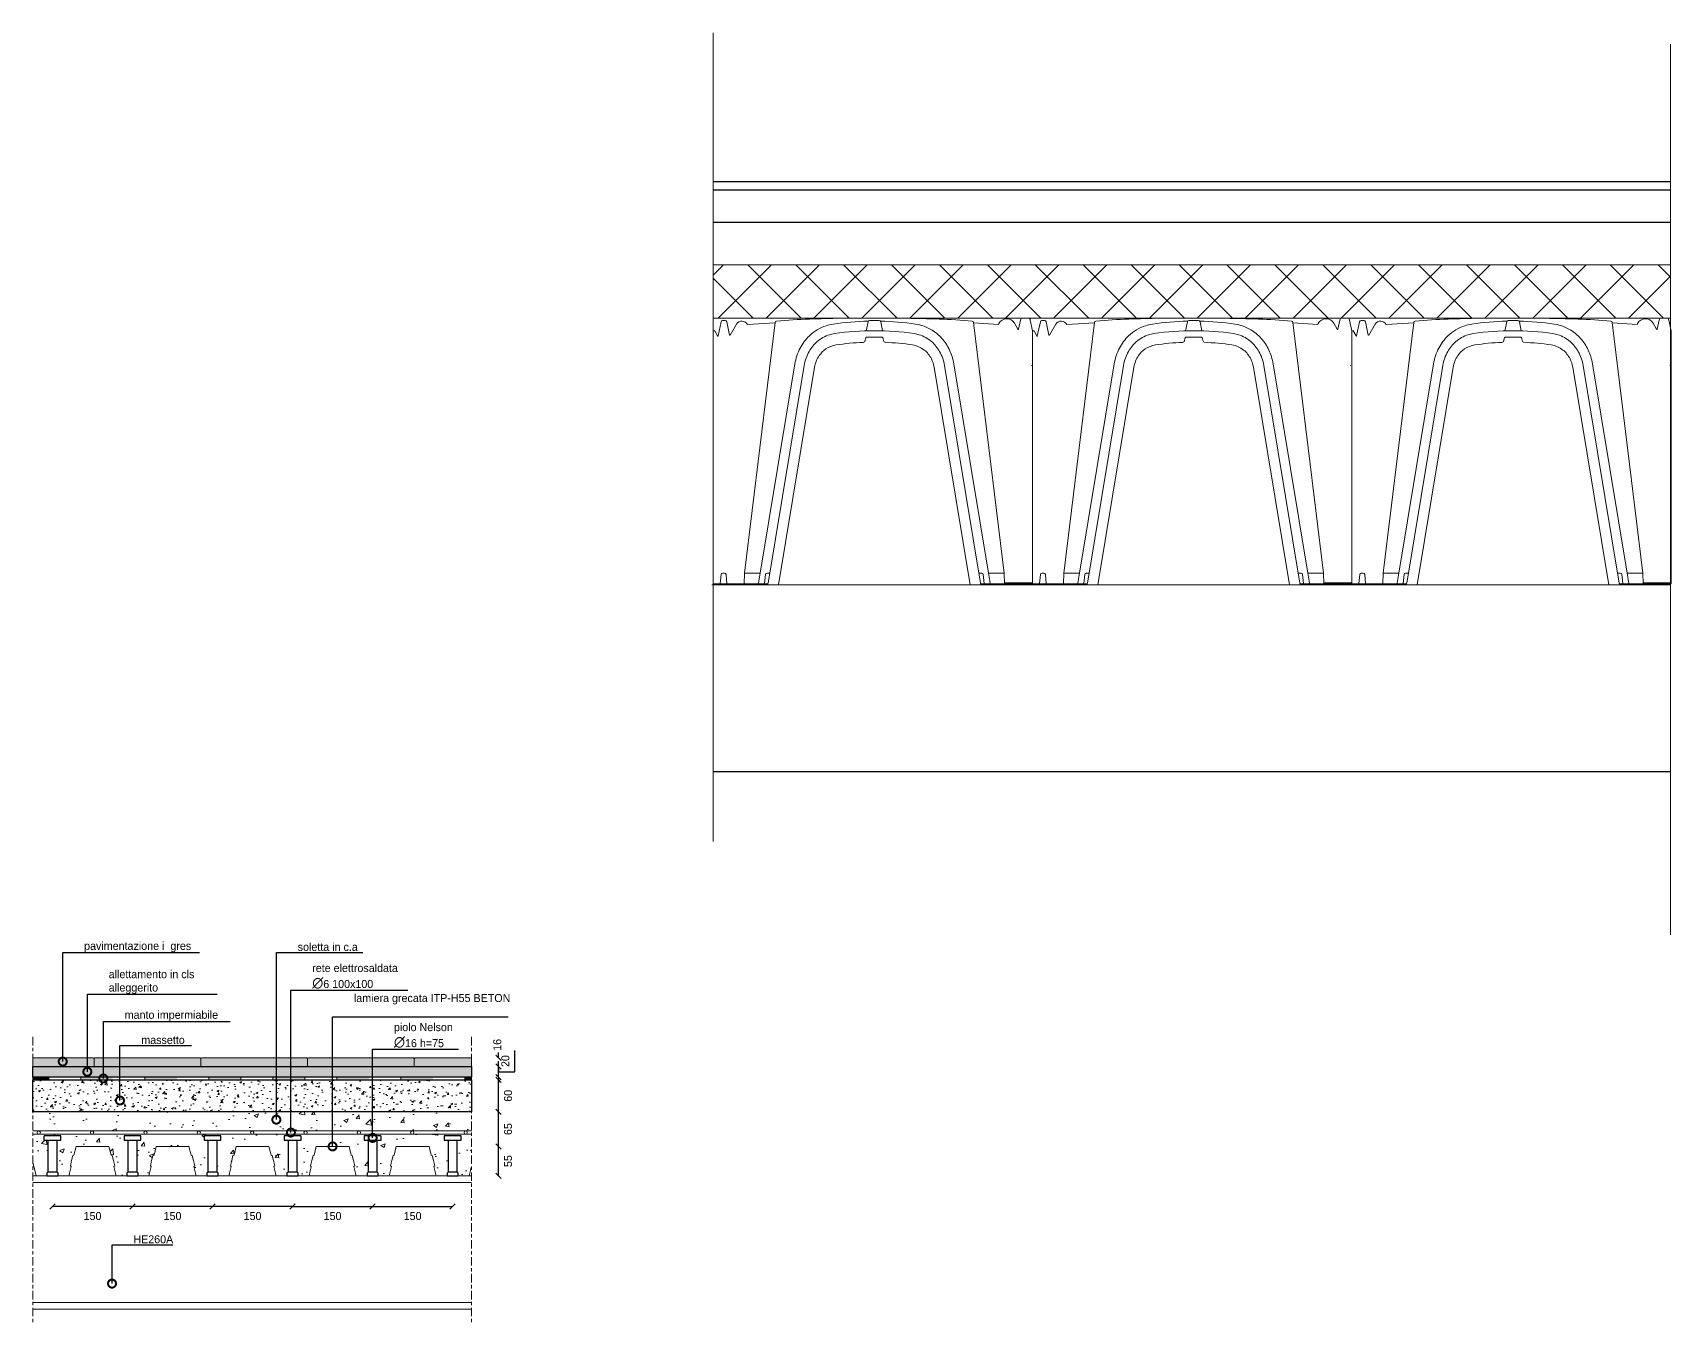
# Model space of a CAD drawing. Header units: millimetres. Extents: x -6949 to 549764, y -83146 to 127128.
# Drawn here: x 109480 to 112551, y -20562 to -18145 of the extents above; entities that cross this region are included whole.
import ezdxf
from ezdxf import colors
from ezdxf.entities.mleader import LeaderData, LeaderLine
from ezdxf.math import Vec2, Vec3

# ---------------------------------------------------------------- set-up
doc = ezdxf.new("R2010")
doc.units = ezdxf.units.MM
doc.linetypes.add('Centro', pattern=[31.75, 6.35, -4.7625, 15.875, -4.7625])
for name, color, linetype, lineweight in [('armatura', 1, 'Continuous', 15), ('fonda', 7, 'Continuous', 18), ('iglù', 252, 'Continuous', 9), ('Layer4', 7, 'Continuous', 15), ('LINEA DI SEZIONE', 1, 'Centro', 9), ('S-BEAM', 5, 'Continuous', 18), ('solaio2', 7, 'Continuous', 9)]:
    doc.layers.add(name, color=color, linetype=linetype, lineweight=lineweight)
doc.layers.add('PIOLO', color=4, linetype='Continuous')
doc.layers.add('quote', color=7, linetype='Continuous', lineweight=5, true_color=0x383838)
doc.styles.get("Standard").update_dxf_attribs({"font": ''})
doc.styles.get('Standard').set_extended_font_data('Bahnschrift Light')
doc.dimstyles.new('Q 1_10', dxfattribs={"dimtxt": 15, "dimasz": 10, "dimexe": 0.18, "dimexo": 0.0625, "dimgap": 10, "dimtad": 2, "dimdec": 0, "dimzin": 0, "dimdsep": 46, "dimtxsty": 'Standard', "dimblk": 'OBLIQUE', "dimcen": 0, "dimse1": 1, "dimse2": 1, "dimadec": 0, "dimazin": 0, "dimtfac": 1, "dimtdec": 0, "dimtofl": 0, "dimtmove": 1, "dimatfit": 3, "dimfxl": 1, "dimtolj": 1, "dimtzin": 0, "dimarcsym": 1})

# ---------------------------------------------------------------- blocks, each defined once
blk = doc.blocks.new('*U237')
at = {"layer": 'armatura'}
blk.add_circle((0, 0), 3, dxfattribs=at)
blk = doc.blocks.new('*U238')
at = {"layer": 'S-BEAM', "color": 0, "linetype": 'ByBlock', "lineweight": -2, "transparency": 16777216}
for p in [(0, 0), (100, 0), (200, 0), (300, 0), (400, 0), (500, 0), (600, 0), (700, 0), (800, 0)]:
    blk.add_blockref('*U237', p, dxfattribs=at)
blk = doc.blocks.new('solido h 50')
at = {"linetype": 'Continuous'}
for p, q in [((107.6, 927.27), (108.9, 933.25)), ((110.22, 934.32), (113.14, 934.32)), ((115.56, 928.06), (114.46, 933.25)), ((117.83, 931.53), (115.83, 928.06)), ((140.85, 931.93), (123.55, 790.94)), ((126.8, 930.79), (126.53, 931.3)), ((140.82, 931.64), (126.8, 930.79)), ((140.86, 931.94), (140.85, 931.93)), ((140.85, 931.93), (140.85, 931.93)), ((140.85, 931.93), (140.85, 931.93)), ((140.85, 931.93), (140.85, 931.93)), ((141.58, 932.61), (141.57, 932.6)), ((150.36, 933.4), (150.34, 933.4)), ((174.83, 934.18), (174.58, 934.18)), ((177.02, 934.22), (174.68, 934.18)), ((176.06, 934.2), (174.83, 934.18)), ((177.01, 934.22), (176.06, 934.2)), ((177.27, 934.22), (177.02, 934.22)), ((177.9, 934.23), (177.27, 934.22)), ((177.27, 934.22), (177.27, 934.22)), ((177.29, 934.22), (177.27, 934.22)), ((177.9, 934.23), (177.29, 934.22)), ((179, 934.24), (177.9, 934.23)), ((177.9, 934.23), (177.9, 934.23)), ((186.27, 934.3), (206.9, 934.3)), ((206.89, 934.3), (186.28, 934.3)), ((191.95, 927.2), (193.02, 932.26)), ((199.99, 934.32), (193.17, 934.32)), ((193.17, 934.32), (193.17, 934.3)), ((199.26, 932.97), (193.9, 932.97)), ((199.99, 934.32), (199.99, 934.3)), ((200.14, 932.26), (201.22, 927.2)), ((242.81, 933.4), (242.82, 933.4)), ((251.59, 932.61), (251.59, 932.6)), ((252.31, 931.94), (252.31, 931.93)), ((252.31, 931.94), (252.31, 931.94)), ((252.31, 931.93), (252.31, 931.94)), ((252.31, 931.94), (252.31, 931.94)), ((252.31, 931.93), (269.61, 790.94)), ((267.84, 930.7), (252.34, 931.64)), ((277.7, 924.72), (274.16, 930.86)), ((277.97, 924.74), (279.57, 932.26)), ((280.45, 932.97), (281.91, 932.97)), ((282.79, 932.26), (284.48, 924.34)), ((107.6, 927.27), (107.6, 927.27)), ((107.6, 927.2), (107.6, 927.27)), ((107.6, 927.16), (107.6, 927.2)), ((107.6, 925.63), (107.6, 927.16)), ((191.42, 921.81), (191.31, 921.31)), ((191.31, 921.31), (191.31, 921.31)), ((191.31, 921.31), (191.31, 921.31)), ((191.44, 921.93), (191.42, 921.81)), ((191.61, 922.75), (191.44, 921.93)), ((191.64, 922.88), (191.61, 922.75)), ((191.64, 922.88), (191.65, 922.89)), ((191.64, 922.88), (191.64, 922.87)), ((192.19, 923.61), (192.19, 923.61)), ((201.52, 922.88), (201.52, 922.89)), ((201.55, 922.75), (201.52, 922.88)), ((201.52, 922.88), (201.52, 922.87)), ((201.73, 921.89), (201.55, 922.75)), ((201.8, 921.57), (201.73, 921.89)), ((201.86, 921.31), (201.8, 921.57)), ((201.86, 921.31), (201.86, 921.31)), ((201.86, 921.31), (201.86, 921.31)), ((277.7, 924.72), (277.7, 924.72)), ((277.97, 924.75), (277.97, 924.74)), ((277.97, 924.74), (277.97, 924.75)), ((277.97, 924.74), (277.97, 924.74)), ((284.48, 924.34), (284.47, 924.39)), ((284.47, 924.36), (284.47, 924.39)), ((286.35, 927.12), (284.74, 924.34)), ((284.75, 924.3), (284.74, 924.34)), ((287.12, 927.27), (286.61, 927.27)), ((287.13, 927.27), (287.12, 927.27)), ((287.15, 784.34), (287.13, 927.27)), ((190.6, 920.71), (190.6, 920.72)), ((190.6, 920.71), (190.61, 920.72)), ((190.61, 920.72), (190.66, 920.72)), ((190.61, 920.72), (190.66, 920.72)), ((202.49, 920.72), (202.56, 920.72)), ((202.56, 920.72), (202.87, 920.7)), ((202.87, 920.7), (202.56, 920.72)), ((107.63, 785.42), (107.63, 907.76)), ((151.91, 908.63), (132.43, 790.94)), ((136.85, 785.25), (157.13, 907.76)), ((162.99, 906.79), (142.72, 784.34)), ((142.72, 784.34), (162.99, 906.79)), ((151.92, 908.63), (151.91, 908.63)), ((162.99, 906.79), (162.99, 906.79)), ((162.99, 906.79), (162.99, 906.79)), ((230.17, 906.79), (230.17, 906.79)), ((250.44, 784.34), (230.17, 906.79)), ((230.17, 906.79), (230.17, 906.79)), ((230.17, 906.79), (250.44, 784.34)), ((256.32, 785.25), (236.04, 907.76)), ((241.25, 908.63), (241.25, 908.63)), ((260.73, 790.94), (241.25, 908.63)), ((107.62, 784.88), (107.63, 784.92)), ((108.18, 784.88), (107.62, 784.88)), ((107.63, 785.42), (108.25, 785.42)), ((107.63, 784.92), (107.63, 785.42)), ((108.5, 784.88), (108.18, 784.88)), ((108.25, 785.42), (108.59, 785.42)), ((108.5, 784.88), (109.68, 784.88)), ((109.77, 785.42), (108.59, 785.42)), ((112.73, 784.88), (109.68, 784.88)), ((109.77, 785.42), (112.24, 785.42)), ((113.54, 785.42), (112.24, 785.42)), ((113.91, 784.88), (112.73, 784.88)), ((112.83, 784.34), (112.73, 784.88)), ((112.83, 784.34), (114.01, 784.34)), ((114.04, 785.42), (113.54, 785.42)), ((113.91, 784.88), (130.07, 784.88)), ((114.01, 784.34), (113.91, 784.88)), ((114.01, 784.34), (130.11, 784.34)), ((123.45, 785.42), (114.04, 785.42)), ((123.55, 790.94), (123.44, 784.88)), ((124.45, 790.94), (123.55, 790.94)), ((124.45, 790.94), (132.46, 790.94)), ((130.07, 784.88), (136.4, 784.88)), ((136.83, 784.34), (130.11, 784.34)), ((131.53, 785.25), (132.46, 790.94)), ((135.34, 790.06), (134.9, 785.01)), ((137.26, 790.88), (136.24, 790.88)), ((136.77, 785.06), (136.83, 784.34)), ((141.06, 784.34), (136.83, 784.34)), ((141.06, 784.34), (142.72, 784.34)), ((252.11, 784.34), (250.44, 784.34)), ((256.47, 784.34), (252.11, 784.34)), ((255.91, 790.88), (256.93, 790.88)), ((256.32, 785.25), (256.38, 784.88)), ((256.76, 784.88), (256.38, 784.88)), ((256.38, 784.88), (256.47, 784.34)), ((256.47, 784.34), (256.89, 784.34)), ((256.8, 784.88), (256.76, 784.88)), ((287.15, 784.88), (256.8, 784.88)), ((256.92, 784.34), (256.89, 784.34)), ((263.14, 784.34), (256.92, 784.34)), ((258.26, 785.01), (257.82, 790.06)), ((268.71, 790.94), (260.71, 790.94)), ((261.63, 785.25), (260.71, 790.94)), ((279.35, 784.34), (263.14, 784.34)), ((268.71, 790.94), (269.61, 790.94)), ((269.61, 790.94), (269.72, 784.88)), ((279.35, 784.34), (280.53, 784.34)), ((279.93, 790.06), (279.48, 785.01)), ((286.74, 784.34), (280.53, 784.34)), ((281.84, 790.88), (280.82, 790.88)), ((283.18, 785.01), (282.74, 790.06)), ((287.15, 784.34), (286.74, 784.34))]:
    blk.add_line(p, q, dxfattribs=at)
for points in [[(173.39, 930.95, 0.136663), (161.43, 925.62, 0.075513), (156.23, 919.81, 0.069948), (152.87, 912.65, 0.0344), (151.92, 908.63)], [(241.25, 908.63, 0.07966), (238.3, 917.48, 0.08148), (233.13, 924.38, 0.113923), (223.62, 930.06, 0.040821), (219.77, 930.95)], [(157.13, 907.76, -0.089518), (159.91, 915.61, -0.08462), (164.46, 921.14, -0.102034), (171.3, 924.97, -0.039458), (174.18, 925.63)], [(191.64, 922.87, -0.162784), (192.01, 923.51, -0.095787), (192.19, 923.61)], [(200.97, 923.61, -0.128744), (201.23, 923.44, -0.135765), (201.52, 922.87)], [(236.04, 907.76, 0.089518), (233.25, 915.61, 0.08462), (228.7, 921.14, 0.102034), (221.86, 924.97, 0.039458), (218.99, 925.63)], [(175.12, 919.26, 0.133193), (168.5, 916.36, 0.106303), (164.52, 911.44, 0.076859), (162.99, 906.79)], [(218.05, 919.26, -0.115244), (223.85, 916.97, -0.089496), (227.56, 913.25, -0.111107), (230.17, 906.79)]]:
    blk.add_lwpolyline(points, format="xyb", dxfattribs=at)
for centre, radius, start, end in [((110.22, 932.97), 1.35, 90, 168), ((113.14, 932.97), 1.35, 12, 90), ((122.12, 929.06), 4.95, 27, 150), ((141.6, 931.86), 0.75, 91.91793, 173.98831), ((141.6, 931.85), 0.75, 91.91806, 173.98825), ((167.24, 680.52), 253.38, 91.6199, 95.81249), ((188.64, 116.14), 818.15, 90.98421, 92.00077), ((196.58, 773.84), 158.82, 91.22309, 98.39691), ((196.58, -692.19), 1626.53, 90.36331, 90.61961), ((186.28, 932.8), 1.5, 90, 90.36331), ((193.17, 932.97), 1.35, 90, 98.86547), ((193.9, 932.07), 0.9, 90, 168), ((199.26, 932.07), 0.9, 12, 90), ((196.58, 773.84), 158.82, 81.60309, 88.77682), ((199.99, 932.97), 1.35, 81.13453, 90), ((203.8, 90.82), 843.49, 88.00999, 89.7898), ((225.94, 680.52), 253.38, 84.19064, 88.38323), ((251.56, 931.86), 0.75, 6.01482, 88.0852), ((251.57, 931.85), 0.75, 6.01488, 88.08507), ((271.04, 929.06), 3.6, 30, 152.91427), ((280.45, 932.07), 0.9, 90, 168), ((281.91, 932.07), 0.9, 12, 90), ((-10693.99, 899.61), 10801.62, 0.043226, 0.137978), ((115.7, 928.15), 0.159, 213.85604, 328.03924), ((196.58, 773.84), 153.43, 89.99993, 98.39683), ((190.57, 921.46), 0.75, 276.83012, 347.69689), ((190.57, 921.46), 0.75, 276.79727, 347.7432), ((196.33, 767.42), 156.25, 89.90811, 91.52009), ((196.58, 773.84), 153.43, 81.60317, 90.00007), ((196.81, 763.27), 160.39, 88.51279, 90.08193), ((202.59, 921.46), 0.75, 192.2309, 262.20676), ((202.59, 921.47), 0.751, 192.20443, 262.23841), ((277.83, 924.8), 0.15, 213.97963, 339.31709), ((284.61, 924.42), 0.15, 200.47039, 330.01149), ((284.62, 924.37), 0.15, 192.01379, 329.99893), ((286.61, 926.97), 0.3, 90.00748, 149.99312), ((196.58, 773.84), 147, 92.33419, 98.3969), ((196.58, 773.84), 147, 92.33389, 98.3969), ((196.58, 773.84), 147, 81.6031, 87.54686), ((196.58, 773.84), 147, 81.6031, 87.54686), ((108.2, 906.6), 1.17, 78.72235, 91.14276), ((131.09, 785.33), 0.452, 269.77185, 350.47032), ((134.75, 785.03), 0.15, 270, 355), ((136.24, 789.98), 0.9, 90, 175), ((136.4, 785.33), 0.45, 270, 324.26537), ((136.4, 785.33), 0.45, 324.26537, 350.6), ((137.26, 789.98), 0.9, 56.71602, 90), ((255.91, 789.98), 0.9, 90, 123.28398), ((256.93, 789.98), 0.9, 5, 90), ((258.41, 785.03), 0.15, 185, 270), ((262.08, 785.33), 0.452, 189.52968, 270.22815), ((279.33, 785.03), 0.15, 270, 355), ((280.82, 789.98), 0.9, 90, 175), ((281.84, 789.98), 0.9, 5, 90), ((283.33, 785.03), 0.15, 185, 270)]:
    blk.add_arc(centre, radius, start, end, dxfattribs=at)
blk = doc.blocks.new('*U1640')
at = {"layer": 'iglù', "linetype": 'Continuous', "xscale": -3.333639676299367, "yscale": 3.333639676299367, "zscale": 3.333639676299367}
blk.add_blockref('solido h 50', (658, -2864.7), dxfattribs=at)
blk = doc.blocks.new('*U1641')
at = {"layer": 'S-BEAM', "color": 0, "linetype": 'ByBlock', "lineweight": -2, "transparency": 16777216}
for p in [(0, 0), (598.4775, 0), (1196.955, 0)]:
    blk.add_blockref('*U1640', p, dxfattribs=at)
blk = doc.blocks.new('PIOLO')
at = {"layer": 'PIOLO'}
blk.add_lwpolyline([(49435.5, -40149.9), (49405.8, -40149.9, 0.414214), (49404.8, -40150.9), (49404.8, -40157.9), (49436.5, -40157.9), (49436.5, -40150.9, 0.414214)], format="xyb", close=True, dxfattribs=at)
for points in [[(49412.8, -40157.9), (49428.6, -40157.9), (49428.6, -40217.9), (49412.8, -40217.9)], [(49410.2, -40224.9), (49431.2, -40224.9), (49431.2, -40219.9), (49429.2, -40217.9), (49412.2, -40217.9), (49410.2, -40219.9)]]:
    blk.add_lwpolyline(points, close=True, dxfattribs=at)
blk = doc.blocks.new('*U1642')
at = {"layer": 'S-BEAM'}
blk.add_blockref('PIOLO', (-49420.7, 40187.4), dxfattribs=at)
blk = doc.blocks.new('*U1643')
at = {"layer": 'S-BEAM', "color": 0, "linetype": 'ByBlock', "lineweight": -2, "transparency": 16777216}
for p in [(0, 0), (150, 0), (300, 0), (450, 0), (600, 0), (750, 0)]:
    blk.add_blockref('*U1642', p, dxfattribs=at)
blk = doc.blocks.new('_Oblique')
at = {"color": 0, "linetype": 'ByBlock', "lineweight": -2}
blk.add_line((-0.5, -0.5), (0.5, 0.5), dxfattribs=at)
blk = doc.blocks.new('*D1652')
at = {"layer": 'Defpoints', "color": 0, "transparency": 16777216}
for p in [(110223.1, -20232.7), (110353.5, -20232.7), (110302.4, -20287.7)]:
    blk.add_point(p, dxfattribs=at)
at = {"layer": 'quote', "color": 0, "lineweight": -2, "transparency": 16777216}
blk.add_line((110353.5, -20287.7), (110353.5, -20232.7), dxfattribs=at)
at = {"layer": 'quote', "color": 0, "lineweight": -2, "transparency": 16777216, "xscale": 10, "yscale": 10, "zscale": 10}
for p, rotation in [((110353.5, -20232.7), 90), ((110353.5, -20287.7), 270)]:
    blk.add_blockref('_Oblique', p, dxfattribs=dict(at, rotation=rotation))
at = {"layer": 'quote', "color": 0, "transparency": 16777216, "insert": (110371.1, -20260.2), "char_height": 15, "attachment_point": 5, "rotation": 90}
blk.add_mtext('\\A1;55', dxfattribs=at)
blk = doc.blocks.new('*D1653')
at = {"layer": 'Defpoints', "color": 0, "transparency": 16777216}
for p in [(110192.3, -20167.7), (110353.5, -20167.7), (110223.1, -20232.7)]:
    blk.add_point(p, dxfattribs=at)
at = {"layer": 'quote', "color": 0, "lineweight": -2, "transparency": 16777216}
blk.add_line((110353.5, -20232.7), (110353.5, -20167.7), dxfattribs=at)
at = {"layer": 'quote', "color": 0, "lineweight": -2, "transparency": 16777216, "xscale": 10, "yscale": 10, "zscale": 10}
for p, rotation in [((110353.5, -20167.7), 90), ((110353.5, -20232.7), 270)]:
    blk.add_blockref('_Oblique', p, dxfattribs=dict(at, rotation=rotation))
at = {"layer": 'quote', "color": 0, "transparency": 16777216, "insert": (110371.1, -20200.2), "char_height": 15, "attachment_point": 5, "rotation": 90}
blk.add_mtext('\\A1;65', dxfattribs=at)
blk = doc.blocks.new('*D1654')
at = {"layer": 'Defpoints', "color": 0, "transparency": 16777216}
for p in [(110192.3, -20107.7), (110353.5, -20107.7), (110192.3, -20167.7)]:
    blk.add_point(p, dxfattribs=at)
at = {"layer": 'quote', "color": 0, "lineweight": -2, "transparency": 16777216}
blk.add_line((110353.5, -20167.7), (110353.5, -20107.7), dxfattribs=at)
at = {"layer": 'quote', "color": 0, "lineweight": -2, "transparency": 16777216, "xscale": 10, "yscale": 10, "zscale": 10}
for p, rotation in [((110353.5, -20107.7), 90), ((110353.5, -20167.7), 270)]:
    blk.add_blockref('_Oblique', p, dxfattribs=dict(at, rotation=rotation))
at = {"layer": 'quote', "color": 0, "transparency": 16777216, "insert": (110371.2, -20137.7), "char_height": 15, "attachment_point": 5, "rotation": 90}
blk.add_mtext('\\A1;60', dxfattribs=at)
blk = doc.blocks.new('*D1655')
at = {"layer": 'Defpoints', "color": 0, "transparency": 16777216}
for p in [(110302.4, -20082.7), (110353.5, -20082.7), (110302.4, -20102.7)]:
    blk.add_point(p, dxfattribs=at)
at = {"layer": 'quote', "color": 0, "lineweight": -2, "transparency": 16777216}
for p, q in [((110353.5, -20082.7), (110353.5, -20072.7)), ((110353.5, -20102.7), (110353.5, -20082.7)), ((110383.9, -20092.7), (110383.9, -20052.8)), ((110353.5, -20092.7), (110383.9, -20092.7)), ((110353.5, -20102.7), (110353.5, -20112.7))]:
    blk.add_line(p, q, dxfattribs=at)
at = {"layer": 'quote', "color": 0, "lineweight": -2, "transparency": 16777216, "xscale": 10, "yscale": 10, "zscale": 10}
for p, rotation in [((110353.5, -20082.7), 270), ((110353.5, -20102.7), 90)]:
    blk.add_blockref('_Oblique', p, dxfattribs=dict(at, rotation=rotation))
at = {"layer": 'quote', "color": 0, "transparency": 16777216, "insert": (110366.2, -20072.7), "char_height": 15, "attachment_point": 5, "rotation": 90}
blk.add_mtext('\\A1;20', dxfattribs=at)
blk = doc.blocks.new('*D1656')
at = {"layer": 'Defpoints', "color": 0, "transparency": 16777216}
for p in [(110302.4, -20066.3), (110302.4, -20082.7), (110353.5, -20066.3)]:
    blk.add_point(p, dxfattribs=at)
at = {"layer": 'quote', "color": 0, "lineweight": -2, "transparency": 16777216}
for p, q in [((110353.5, -20066.3), (110353.5, -20056.3)), ((110353.5, -20082.7), (110353.5, -20092.7))]:
    blk.add_line(p, q, dxfattribs=at)
at = {"layer": 'quote', "color": 0, "lineweight": -2, "transparency": 16777216, "xscale": 10, "yscale": 10, "zscale": 10}
for p, rotation in [((110353.5, -20066.3), 270), ((110353.5, -20082.7), 90)]:
    blk.add_blockref('_Oblique', p, dxfattribs=dict(at, rotation=rotation))
at = {"layer": 'quote', "color": 0, "transparency": 16777216, "insert": (110351.1, -20042.3), "char_height": 15, "attachment_point": 5, "rotation": 90}
blk.add_mtext('\\A1;16', dxfattribs=at)
blk = doc.blocks.new('_DotSmall')
at = {"color": 0, "linetype": 'ByBlock', "const_width": 0.5}
blk.add_lwpolyline([(-0.0625, 0, 1), (0.0625, 0, 1)], format="xyb", close=True, dxfattribs=at)
blk = doc.blocks.new('*D1662')
at = {"layer": 'Defpoints', "color": 0, "transparency": 16777216}
for p in [(109967.3, -20287.7), (110117.3, -20287.7), (110117.3, -20345.6)]:
    blk.add_point(p, dxfattribs=at)
at = {"layer": 'quote', "color": 0, "lineweight": -2, "transparency": 16777216}
blk.add_line((109967.3, -20345.6), (110117.3, -20345.6), dxfattribs=at)
at = {"layer": 'quote', "color": 0, "lineweight": -2, "transparency": 16777216, "xscale": 10, "yscale": 10, "zscale": 10, "rotation": 180}
blk.add_blockref('_Oblique', (109967.3, -20345.6), dxfattribs=at)
at = {"layer": 'quote', "color": 0, "lineweight": -2, "transparency": 16777216, "xscale": 10, "yscale": 10, "zscale": 10}
blk.add_blockref('_Oblique', (110117.3, -20345.6), dxfattribs=at)
at = {"layer": 'quote', "color": 0, "transparency": 16777216, "insert": (110042.3, -20363.2), "char_height": 15, "attachment_point": 5}
blk.add_mtext('\\A1;150', dxfattribs=at)
blk = doc.blocks.new('*D1663')
at = {"layer": 'Defpoints', "color": 0, "transparency": 16777216}
for p in [(110117.3, -20287.7), (110267.3, -20287.7), (110267.3, -20345.6)]:
    blk.add_point(p, dxfattribs=at)
at = {"layer": 'quote', "color": 0, "lineweight": -2, "transparency": 16777216}
blk.add_line((110117.3, -20345.6), (110267.3, -20345.6), dxfattribs=at)
at = {"layer": 'quote', "color": 0, "lineweight": -2, "transparency": 16777216, "xscale": 10, "yscale": 10, "zscale": 10, "rotation": 180}
blk.add_blockref('_Oblique', (110117.3, -20345.6), dxfattribs=at)
at = {"layer": 'quote', "color": 0, "lineweight": -2, "transparency": 16777216, "xscale": 10, "yscale": 10, "zscale": 10}
blk.add_blockref('_Oblique', (110267.3, -20345.6), dxfattribs=at)
at = {"layer": 'quote', "color": 0, "transparency": 16777216, "insert": (110192.3, -20363.2), "char_height": 15, "attachment_point": 5}
blk.add_mtext('\\A1;150', dxfattribs=at)
blk = doc.blocks.new('*D1664')
at = {"layer": 'Defpoints', "color": 0, "transparency": 16777216}
for p in [(109817.3, -20287.7), (109967.3, -20287.7), (109817.3, -20345.6)]:
    blk.add_point(p, dxfattribs=at)
at = {"layer": 'quote', "color": 0, "lineweight": -2, "transparency": 16777216}
blk.add_line((109967.3, -20345.6), (109817.3, -20345.6), dxfattribs=at)
at = {"layer": 'quote', "color": 0, "lineweight": -2, "transparency": 16777216, "xscale": 10, "yscale": 10, "zscale": 10, "rotation": 180}
blk.add_blockref('_Oblique', (109817.3, -20345.6), dxfattribs=at)
at = {"layer": 'quote', "color": 0, "lineweight": -2, "transparency": 16777216, "xscale": 10, "yscale": 10, "zscale": 10}
blk.add_blockref('_Oblique', (109967.3, -20345.6), dxfattribs=at)
at = {"layer": 'quote', "color": 0, "transparency": 16777216, "insert": (109892.3, -20363.2), "char_height": 15, "attachment_point": 5}
blk.add_mtext('\\A1;150', dxfattribs=at)
blk = doc.blocks.new('*D1665')
at = {"layer": 'Defpoints', "color": 0, "transparency": 16777216}
for p in [(109667.3, -20287.7), (109817.3, -20287.7), (109667.3, -20345.6)]:
    blk.add_point(p, dxfattribs=at)
at = {"layer": 'quote', "color": 0, "lineweight": -2, "transparency": 16777216}
blk.add_line((109817.3, -20345.6), (109667.3, -20345.6), dxfattribs=at)
at = {"layer": 'quote', "color": 0, "lineweight": -2, "transparency": 16777216, "xscale": 10, "yscale": 10, "zscale": 10, "rotation": 180}
blk.add_blockref('_Oblique', (109667.3, -20345.6), dxfattribs=at)
at = {"layer": 'quote', "color": 0, "lineweight": -2, "transparency": 16777216, "xscale": 10, "yscale": 10, "zscale": 10}
blk.add_blockref('_Oblique', (109817.3, -20345.6), dxfattribs=at)
at = {"layer": 'quote', "color": 0, "transparency": 16777216, "insert": (109742.3, -20363.2), "char_height": 15, "attachment_point": 5}
blk.add_mtext('\\A1;150', dxfattribs=at)
blk = doc.blocks.new('*D1666')
at = {"layer": 'Defpoints', "color": 0, "transparency": 16777216}
for p in [(109517.3, -20287.7), (109667.3, -20287.7), (109517.3, -20345.6)]:
    blk.add_point(p, dxfattribs=at)
at = {"layer": 'quote', "color": 0, "lineweight": -2, "transparency": 16777216}
blk.add_line((109667.3, -20345.6), (109517.3, -20345.6), dxfattribs=at)
at = {"layer": 'quote', "color": 0, "lineweight": -2, "transparency": 16777216, "xscale": 10, "yscale": 10, "zscale": 10, "rotation": 180}
blk.add_blockref('_Oblique', (109517.3, -20345.6), dxfattribs=at)
at = {"layer": 'quote', "color": 0, "lineweight": -2, "transparency": 16777216, "xscale": 10, "yscale": 10, "zscale": 10}
blk.add_blockref('_Oblique', (109667.3, -20345.6), dxfattribs=at)
at = {"layer": 'quote', "color": 0, "transparency": 16777216, "insert": (109592.3, -20363.2), "char_height": 15, "attachment_point": 5}
blk.add_mtext('\\A1;150', dxfattribs=at)

msp = doc.modelspace()

# ---------------------------------------------------------------- hatches: boundary and pattern name
at = {"layer": 'Layer4'}
h = msp.add_hatch(color=256, dxfattribs=at)
h.dxf.hatch_style = 1
h.paths.add_polyline_path([(109510.4, -20102.7), (109480.4, -20102.7), (109480.4, -20107.7), (109510.4, -20107.7)])
h = msp.add_hatch(color=256, dxfattribs=at)
h.dxf.hatch_style = 1
h.paths.add_polyline_path([(109630.4, -20102.7), (109570.4, -20102.7), (109570.4, -20107.7), (109630.4, -20107.7)])
h = msp.add_hatch(color=256, dxfattribs=at)
h.dxf.hatch_style = 1
h.paths.add_polyline_path([(109750.4, -20102.7), (109690.4, -20102.7), (109690.4, -20107.7), (109750.4, -20107.7)])
h = msp.add_hatch(color=256, dxfattribs=at)
h.dxf.hatch_style = 1
h.paths.add_polyline_path([(109870.4, -20102.7), (109810.4, -20102.7), (109810.4, -20107.7), (109870.4, -20107.7)])
h = msp.add_hatch(color=256, dxfattribs=at)
h.dxf.hatch_style = 1
h.paths.add_polyline_path([(109990.4, -20102.7), (109930.4, -20102.7), (109930.4, -20107.7), (109990.4, -20107.7)])
h = msp.add_hatch(color=256, dxfattribs=at)
h.dxf.hatch_style = 1
h.paths.add_polyline_path([(110110.4, -20102.7), (110050.4, -20102.7), (110050.4, -20107.7), (110110.4, -20107.7)])
h = msp.add_hatch(color=256, dxfattribs=at)
h.dxf.hatch_style = 1
h.paths.add_polyline_path([(110230.4, -20102.7), (110170.4, -20102.7), (110170.4, -20107.7), (110230.4, -20107.7)])
h = msp.add_hatch(color=256, dxfattribs=at)
h.dxf.hatch_style = 1
h.paths.add_polyline_path([(110302.4, -20102.7), (110290.4, -20102.7), (110290.4, -20107.7), (110302.4, -20107.7)])
at = {"layer": 'quote', "true_color": 0xfecc66}
h = msp.add_hatch(color=31, dxfattribs=at)
h.dxf.hatch_style = 1
h.paths.add_polyline_path([(109595.4, -20068.8, 0.414214), (109592.9, -20066.3), (109480.4, -20066.3), (109480.4, -20082.7), (109595.4, -20082.7)])
h.paths.add_polyline_path([(109795.4, -20068.8, 0.414214), (109792.9, -20066.3), (109597.9, -20066.3, 0.414214), (109595.4, -20068.8), (109595.4, -20082.7), (109795.4, -20082.7)])
h.paths.add_polyline_path([(109992.9, -20066.3), (109797.9, -20066.3, 0.414214), (109795.4, -20068.8), (109795.4, -20082.7), (109995.4, -20082.7), (109995.4, -20068.8, 0.414214)])
h.paths.add_polyline_path([(110195.4, -20068.8, 0.414214), (110192.9, -20066.3), (109997.9, -20066.3, 0.414214), (109995.4, -20068.8), (109995.4, -20082.7), (110195.4, -20082.7)])
h.paths.add_polyline_path([(110302.4, -20066.3), (110197.9, -20066.3, 0.414214), (110195.4, -20068.8), (110195.4, -20082.7), (110302.4, -20082.7)])
at = {"layer": 'quote', "true_color": 0xc7c8ca}
h = msp.add_hatch(dxfattribs=at)
h.set_pattern_fill('AR-SAND', color=9, scale=0.32)
h.paths.add_polyline_path([(110302.4, -20082.7), (109480.4, -20082.7), (109480.4, -20102.7), (110302.4, -20102.7)])
at = {"layer": 'quote', "true_color": 0x636466}
h = msp.add_hatch(dxfattribs=at)
h.set_pattern_fill('AR-CONC', color=251, scale=0.2)
h.paths.add_polyline_path([(110302.4, -20107.7), (109960.4, -20107.7), (109480.4, -20107.7), (109480.4, -20167.7), (110302.4, -20167.7)])
at = {"layer": 'S-BEAM', "true_color": 0xc7c8ca}
h = msp.add_hatch(dxfattribs=at)
h.set_pattern_fill('ANSI37', color=9, scale=20)
h.set_pattern_definition([(45, (85967.36, 17857.72), (-44.90128, 44.90128), []), (135, (85967.36, 17857.72), (-44.90128, -44.90128), [])])
h.paths.add_polyline_path([(112550.1, -18679.9), (112550.1, -18579.9), (110755.7, -18579.9), (110755.7, -18679.9)])
at = {"layer": 'S-BEAM'}
h = msp.add_hatch(dxfattribs=at)
h.set_pattern_fill('AR-CONC', scale=0.46)
h.paths.add_polyline_path([(109561.6, -20232.7), (109623.1, -20232.7), (109627.1, -20248.9), (109629.1, -20249.4), (109631.5, -20259.1), (109633.9, -20268.8), (109632.3, -20270.2), (109636.6, -20287.7), (109656.8, -20287.7), (109656.8, -20282.7), (109659.4, -20280.1), (109659.4, -20220.7), (109651.5, -20220.7), (109651.5, -20213.7, -0.414214), (109652.5, -20212.7), (109682.2, -20212.7, -0.414214), (109683.2, -20213.7), (109683.2, -20220.7), (109675.3, -20220.7), (109675.3, -20280.7), (109675.8, -20280.7), (109677.8, -20282.7), (109677.8, -20287.7), (109698.1, -20287.7), (109702.4, -20270.2), (109700.8, -20268.8), (109703.2, -20259.1), (109705.6, -20249.4), (109707.6, -20248.9), (109711.6, -20232.7), (109773.1, -20232.7), (109777.1, -20248.9), (109779.1, -20249.4), (109781.5, -20259.1), (109783.9, -20268.8), (109782.3, -20270.2), (109786.6, -20287.7), (109806.8, -20287.7), (109806.8, -20282.7), (109809.4, -20280.1), (109809.4, -20220.7), (109801.5, -20220.7), (109801.5, -20213.7, -0.414214), (109802.5, -20212.7), (109832.2, -20212.7, -0.414214), (109833.2, -20213.7), (109833.2, -20220.7), (109825.3, -20220.7), (109825.3, -20280.7), (109825.8, -20280.7), (109827.8, -20282.7), (109827.8, -20287.7), (109848.1, -20287.7), (109852.4, -20270.2), (109850.8, -20268.8), (109853.2, -20259.1), (109855.6, -20249.4), (109857.6, -20248.9), (109861.6, -20232.7), (109923.1, -20232.7), (109927.1, -20248.9), (109929.1, -20249.4), (109931.5, -20259.1), (109933.9, -20268.8), (109932.3, -20270.2), (109936.6, -20287.7), (109956.8, -20287.7), (109956.8, -20282.7), (109959.4, -20280.1), (109959.4, -20220.7), (109951.5, -20220.7), (109951.5, -20213.7, -0.414214), (109952.5, -20212.7), (109982.2, -20212.7, -0.414214), (109983.2, -20213.7), (109983.2, -20220.7), (109975.3, -20220.7), (109975.3, -20280.7), (109975.8, -20280.7), (109977.8, -20282.7), (109977.8, -20287.7), (109998.1, -20287.7), (110002.4, -20270.2), (110000.8, -20268.8), (110003.2, -20259.1), (110005.6, -20249.4), (110007.6, -20248.9), (110011.6, -20232.7), (110073.1, -20232.7), (110077.1, -20248.9), (110079.1, -20249.4), (110081.5, -20259.1), (110083.9, -20268.8), (110082.3, -20270.2), (110086.6, -20287.7), (110106.8, -20287.7), (110106.8, -20282.7), (110109.4, -20280.1), (110109.4, -20220.7), (110101.5, -20220.7), (110101.5, -20213.7, -0.414214), (110102.5, -20212.7), (110132.2, -20212.7, -0.414214), (110133.2, -20213.7), (110133.2, -20220.7), (110125.3, -20220.7), (110125.3, -20280.7), (110125.8, -20280.7), (110127.8, -20282.7), (110127.8, -20287.7), (110148.1, -20287.7), (110152.4, -20270.2), (110150.8, -20268.8), (110153.2, -20259.1), (110155.6, -20249.4), (110157.6, -20248.9), (110161.6, -20232.7), (110223.1, -20232.7), (110227.1, -20248.9), (110229.1, -20249.4), (110231.5, -20259.1), (110233.9, -20268.8), (110232.3, -20270.2), (110236.6, -20287.7), (110256.8, -20287.7), (110256.8, -20282.7), (110259.4, -20280.1), (110259.4, -20220.7), (110251.5, -20220.7), (110251.5, -20213.7, -0.414214), (110252.5, -20212.7), (110282.2, -20212.7, -0.414214), (110283.2, -20213.7), (110283.2, -20220.7), (110275.3, -20220.7), (110275.3, -20280.7), (110275.8, -20280.7), (110277.8, -20282.7), (110277.8, -20287.7), (110298.1, -20287.7), (110302.4, -20270.2), (110302.4, -20209.7), (109480.4, -20209.7), (109480.4, -20262.4), (109486.6, -20287.7), (109506.8, -20287.7), (109506.8, -20282.7), (109509.4, -20280.1), (109509.4, -20220.7), (109501.5, -20220.7), (109501.5, -20213.7, -0.414214), (109502.5, -20212.7), (109532.2, -20212.7, -0.414214), (109533.2, -20213.7), (109533.2, -20220.7), (109525.3, -20220.7), (109525.3, -20280.7), (109525.8, -20280.7), (109527.8, -20282.7), (109527.8, -20287.7), (109548.1, -20287.7), (109552.4, -20270.2), (109550.8, -20268.8), (109553.2, -20259.1), (109555.6, -20249.4), (109557.6, -20248.9)])
h.paths.add_polyline_path([(110302.4, -20203.7), (110302.4, -20167.7), (109480.4, -20167.7), (109480.4, -20203.7)])

# ---------------------------------------------------------------- linework, layer by layer
for points in [[(110755.7, -18423.5), (112550.1, -18423.5)], [(112550.1, -18439.9), (110755.7, -18439.9)], [(110755.7, -18499.9), (112550.1, -18499.9)], [(110755.7, -19529.9), (112550.1, -19529.9)], [(109480.4, -20167.7), (109480.4, -20107.7), (110302.4, -20107.7), (110302.4, -20167.7), (109480.4, -20167.7)]]:
    msp.add_lwpolyline(points)
msp.add_lwpolyline([(109480.4, -20082.7), (110302.4, -20082.7), (110302.4, -20102.7), (109480.4, -20102.7)], close=True)
at = {"layer": 'armatura'}
for points in [[(110302.4, -20203.7), (109480.4, -20203.7)], [(110302.4, -20209.7), (109480.4, -20209.7)]]:
    msp.add_lwpolyline(points, dxfattribs=at)
at = {"layer": 'fonda'}
for points in [[(110752.8, -19179.9), (112550.1, -19179.9)], [(112550.1, -19529.9), (110755.7, -19529.9)]]:
    msp.add_lwpolyline(points, dxfattribs=at)
at = {"layer": 'Layer4'}
msp.add_line((109480.4, -20107.7), (109510.4, -20107.7), dxfattribs=at)
for points in [[(109795.4, -20082.7), (109795.4, -20068.8, 0.414214), (109792.9, -20066.3), (109597.9, -20066.3, 0.414214), (109595.4, -20068.8), (109595.4, -20082.7), (109595.4, -20068.8, 0.414214), (109592.9, -20066.3), (109480.4, -20066.3), (109480.4, -20082.7), (110302.4, -20082.7)], [(109480.4, -20082.7), (110302.4, -20082.7), (110302.4, -20066.3), (110197.9, -20066.3, 0.414214), (110195.4, -20068.8), (110195.4, -20082.7), (110195.4, -20068.8), (110195.4, -20068.8), (110195.4, -20068.8)], [(109795.4, -20068.8), (109795.4, -20068.8, -0.414214), (109795.4, -20068.8), (109795.4, -20082.7), (109795.4, -20068.8, -0.414214), (109797.9, -20066.3), (109992.9, -20066.3, -0.414214), (109995.4, -20068.8), (109995.4, -20082.7)], [(109995.4, -20068.8), (109995.4, -20068.8, -0.414214), (109995.4, -20068.8), (109995.4, -20082.7), (109995.4, -20068.8, -0.414214), (109997.9, -20066.3), (110192.9, -20066.3, -0.414214), (110195.4, -20068.8), (110195.4, -20082.7)]]:
    msp.add_lwpolyline(points, format="xyb", dxfattribs=at)
for points in [[(109990.4, -20102.7), (109480.4, -20102.7)], [(110007.4, -20107.7), (109480.4, -20107.7)], [(109510.4, -20102.7), (109510.4, -20107.7)], [(109570.4, -20102.7), (109570.4, -20107.7)], [(109690.4, -20102.7), (109690.4, -20107.7)], [(109810.4, -20102.7), (109810.4, -20107.7)], [(109870.4, -20102.7), (109870.4, -20107.7)], [(109930.4, -20102.7), (109930.4, -20107.7)], [(110302.4, -20102.7), (109960.4, -20102.7)], [(110302.4, -20107.7), (109960.4, -20107.7)], [(109990.4, -20102.7), (109990.4, -20107.7)], [(110050.4, -20102.7), (110050.4, -20107.7)], [(110170.4, -20102.7), (110170.4, -20107.7)], [(110290.4, -20102.7), (110290.4, -20107.7)], [(110302.4, -20102.7), (110302.4, -20107.7)], [(110302.4, -20167.7), (109480.4, -20167.7)], [(109557.6, -20248.9), (109561.6, -20232.7), (109623.1, -20232.7), (109627.1, -20248.9)], [(109707.6, -20248.9), (109711.6, -20232.7), (109773.1, -20232.7), (109777.1, -20248.9)], [(109857.6, -20248.9), (109861.6, -20232.7), (109923.1, -20232.7), (109927.1, -20248.9)], [(110007.6, -20248.9), (110011.6, -20232.7), (110073.1, -20232.7), (110077.1, -20248.9)], [(110157.6, -20248.9), (110161.6, -20232.7), (110223.1, -20232.7), (110227.1, -20248.9)], [(109480.4, -20262.4), (109486.6, -20287.7), (109548.1, -20287.7), (109552.4, -20270.2)], [(109552.4, -20270.2), (109550.8, -20268.8), (109553.2, -20259.1), (109555.6, -20249.4), (109557.6, -20248.9)], [(109632.3, -20270.2), (109633.9, -20268.8), (109631.5, -20259.1), (109629.1, -20249.4), (109627.1, -20248.9)], [(109702.4, -20270.2), (109700.8, -20268.8), (109703.2, -20259.1), (109705.6, -20249.4), (109707.6, -20248.9)], [(109782.3, -20270.2), (109783.9, -20268.8), (109781.5, -20259.1), (109779.1, -20249.4), (109777.1, -20248.9)], [(109852.4, -20270.2), (109850.8, -20268.8), (109853.2, -20259.1), (109855.6, -20249.4), (109857.6, -20248.9)], [(109932.3, -20270.2), (109933.9, -20268.8), (109931.5, -20259.1), (109929.1, -20249.4), (109927.1, -20248.9)], [(110002.4, -20270.2), (110000.8, -20268.8), (110003.2, -20259.1), (110005.6, -20249.4), (110007.6, -20248.9)], [(110082.3, -20270.2), (110083.9, -20268.8), (110081.5, -20259.1), (110079.1, -20249.4), (110077.1, -20248.9)], [(110152.4, -20270.2), (110150.8, -20268.8), (110153.2, -20259.1), (110155.6, -20249.4), (110157.6, -20248.9)], [(110232.3, -20270.2), (110233.9, -20268.8), (110231.5, -20259.1), (110229.1, -20249.4), (110227.1, -20248.9)], [(109632.3, -20270.2), (109636.6, -20287.7), (109698.1, -20287.7), (109702.4, -20270.2)], [(109782.3, -20270.2), (109786.6, -20287.7), (109848.1, -20287.7), (109852.4, -20270.2)], [(109932.3, -20270.2), (109936.6, -20287.7), (109998.1, -20287.7), (110002.4, -20270.2)], [(110082.3, -20270.2), (110086.6, -20287.7), (110148.1, -20287.7), (110152.4, -20270.2)], [(110232.3, -20270.2), (110236.6, -20287.7), (110298.1, -20287.7), (110302.4, -20270.2)]]:
    msp.add_lwpolyline(points, dxfattribs=at)
at = {"layer": 'LINEA DI SEZIONE'}
for points in [[(109480.4, -20562.3), (109480.4, -20024)], [(110302.4, -20562.3), (110302.4, -20024)]]:
    msp.add_lwpolyline(points, dxfattribs=at)
at = {"layer": 'quote'}
for points in [[(110755.7, -19660.9), (110755.7, -18144.9)], [(112550.1, -19835.8), (112550.1, -18166.2)]]:
    msp.add_lwpolyline(points, dxfattribs=at)
at = {"layer": 'S-BEAM'}
for points in [[(109553.2, -20259.1), (109555.6, -20249.4)], [(109480.4, -20287.7), (110302.4, -20287.7)], [(109480.4, -20300.2), (110302.4, -20300.2)], [(110302.4, -20525.2), (109480.4, -20525.2)], [(110302.4, -20537.7), (109480.4, -20537.7)], [(109480.4, -20537.7), (110302.4, -20537.7)]]:
    msp.add_lwpolyline(points, dxfattribs=at)
at = {"layer": 'solaio2'}
for points in [[(110755.7, -18579.9), (112550.1, -18579.9)], [(110755.7, -18679.9), (112550.1, -18679.9)]]:
    msp.add_lwpolyline(points, dxfattribs=at)

# ---------------------------------------------------------------- block references
at = {"layer": 'S-BEAM'}
for name, p in [('*U1641', (111055, -18929.9)), ('*U238', (109491.6, -20206.7)), ('*U1643', (109517.3, -20250.2))]:
    msp.add_blockref(name, p, dxfattribs=at)

# ---------------------------------------------------------------- dimensions: what is measured, and where the dimension line sits
at = {"layer": 'quote'}
for base, p1, p2, picture, middle in [((110353.5, -20066.3), (110302.4, -20082.7), (110302.4, -20066.3), '*D1656', (110368.7, -20042.3)), ((110353.5, -20082.7), (110302.4, -20102.7), (110302.4, -20082.7), '*D1655', (110383.9, -20082.7))]:
    dim = msp.add_linear_dim(base=base, p1=p1, p2=p2, angle=90, dimstyle='Q 1_10', dxfattribs=at)
    dim.commit()
    dim.dimension.update_dxf_attribs({"geometry": picture, "text_midpoint": middle, "dimtype": 160})
for base, p1, p2, picture, middle in [((110353.5, -20107.7), (110192.3, -20167.7), (110192.3, -20107.7), '*D1654', (110371.2, -20137.7)), ((110353.5, -20167.7), (110223.1, -20232.7), (110192.3, -20167.7), '*D1653', (110371.1, -20200.2)), ((110353.5, -20232.7), (110302.4, -20287.7), (110223.1, -20232.7), '*D1652', (110371.1, -20260.2))]:
    dim = msp.add_linear_dim(base=base, p1=p1, p2=p2, angle=90, dimstyle='Q 1_10', dxfattribs=at)
    dim.commit()
    dim.dimension.update_dxf_attribs({"geometry": picture, "text_midpoint": middle})
for base, p1, p2, picture, middle in [((109517.3, -20345.6), (109667.3, -20287.7), (109517.3, -20287.7), '*D1666', (109592.3, -20363.2)), ((109667.3, -20345.6), (109817.3, -20287.7), (109667.3, -20287.7), '*D1665', (109742.3, -20363.2)), ((109817.3, -20345.6), (109967.3, -20287.7), (109817.3, -20287.7), '*D1664', (109892.3, -20363.2)), ((110117.3, -20345.6), (109967.3, -20287.7), (110117.3, -20287.7), '*D1662', (110042.3, -20363.2)), ((110267.3, -20345.6), (110117.3, -20287.7), (110267.3, -20287.7), '*D1663', (110192.3, -20363.2))]:
    dim = msp.add_linear_dim(base=base, p1=p1, p2=p2, dimstyle='Q 1_10', dxfattribs=at)
    dim.commit()
    dim.dimension.update_dxf_attribs({"geometry": picture, "text_midpoint": middle})

# ---------------------------------------------------------------- leaders
ml = msp.add_multileader_mtext('Standard', dxfattribs=at)
ml.set_content('pavimentazione i  gres', color=256)
ml.set_leader_properties()
ml.set_arrow_properties(name='DOTSMALL')
ml.build(insert=Vec2(0, 0))
ml.multileader.update_dxf_attribs({"text_left_attachment_type": 5, "text_right_attachment_type": 6, "dogleg_length": 30, "arrow_head_size": 30})
ctx = ml.context
ctx.base_point, ctx.char_height, ctx.arrow_head_size, ctx.landing_gap_size, ctx.plane_origin = Vec3(109566.6, -19869.2), 15, 30, 10, Vec3(109536.6, -20073.6)
ctx.left_attachment, ctx.right_attachment = 5, 6
notes = []
notes.append((ctx, [(0, (1, 1, 0), (109536.6, -19869.2), (1, 0), 30, [(0, [(109536.6, -20073.6)], 0, [])])]))
ctx.mtext.insert, ctx.mtext.flow_direction = Vec3(109576.6, -19849.2), 5
ml = msp.add_multileader_mtext('Standard', dxfattribs=at)
ml.set_content('soletta in c.a', color=256)
ml.set_leader_properties()
ml.set_arrow_properties(name='DOTSMALL')
ml.build(insert=Vec2(0, 0))
ml.multileader.update_dxf_attribs({"text_left_attachment_type": 5, "text_right_attachment_type": 6, "dogleg_length": 30, "arrow_head_size": 30})
ctx = ml.context
ctx.base_point, ctx.char_height, ctx.arrow_head_size, ctx.landing_gap_size, ctx.plane_origin = Vec3(109966.9, -19869.2), 15, 30, 10, Vec3(109936.9, -20073.6)
ctx.left_attachment, ctx.right_attachment = 5, 6
notes.append((ctx, [(0, (1, 1, 0), (109936.9, -19869.2), (1, 0), 30, [(0, [(109936.9, -20182.5)], 0, [])])]))
ctx.mtext.insert, ctx.mtext.flow_direction = Vec3(109976.9, -19851.2), 5
ml = msp.add_multileader_mtext('Standard', dxfattribs=at)
ml.set_content('rete elettrosaldata\\P{\\Fgreeks|c0;\\H1.33333x;∅\\H0.75x;6} 100x100', color=256)
ml.set_leader_properties()
ml.set_arrow_properties(name='DOTSMALL')
ml.build(insert=Vec2(0, 0))
ml.multileader.update_dxf_attribs({"text_left_attachment_type": 5, "text_right_attachment_type": 6, "dogleg_length": 30, "arrow_head_size": 30})
ctx = ml.context
ctx.base_point, ctx.char_height, ctx.arrow_head_size, ctx.landing_gap_size, ctx.plane_origin = Vec3(109994.1, -19939.7), 15, 30, 10, Vec3(109964.1, -20206.7)
ctx.left_attachment, ctx.right_attachment = 5, 6
notes.append((ctx, [(0, (1, 1, 0), (109964.1, -19939.7), (1, 0), 30, [(0, [(109964.1, -20206.7)], 0, [])])]))
ctx.mtext.insert, ctx.mtext.width, ctx.mtext.flow_direction = Vec3(110004.1, -19890.7), 265.571, 5
ml = msp.add_multileader_mtext('Standard', dxfattribs=at)
ml.set_content('allettamento in cls alleggerito', color=256)
ml.set_leader_properties()
ml.set_arrow_properties(name='DOTSMALL')
ml.build(insert=Vec2(0, 0))
ml.multileader.update_dxf_attribs({"text_left_attachment_type": 5, "text_right_attachment_type": 6, "dogleg_length": 30, "arrow_head_size": 30})
ctx = ml.context
ctx.base_point, ctx.char_height, ctx.arrow_head_size, ctx.landing_gap_size, ctx.plane_origin = Vec3(109612.7, -19947.3), 15, 30, 10, Vec3(109582.7, -20092.7)
ctx.left_attachment, ctx.right_attachment = 5, 6
notes.append((ctx, [(0, (1, 1, 0), (109582.7, -19947.3), (1, 0), 30, [(0, [(109582.7, -20092.7)], 0, [])])]))
ctx.mtext.insert, ctx.mtext.width, ctx.mtext.flow_direction = Vec3(109622.7, -19902.3), 201.246, 5
ml = msp.add_multileader_mtext('Standard', dxfattribs=at)
ml.set_content('lamiera grecata ITP-H55 BETON', color=256)
ml.set_leader_properties()
ml.set_arrow_properties(name='DOTSMALL')
ml.build(insert=Vec2(0, 0))
ml.multileader.update_dxf_attribs({"text_left_attachment_type": 5, "text_right_attachment_type": 6, "dogleg_length": 30, "arrow_head_size": 30})
ctx = ml.context
ctx.base_point, ctx.char_height, ctx.arrow_head_size, ctx.landing_gap_size, ctx.plane_origin = Vec3(110072.3, -19990), 15, 30, 10, Vec3(110042.3, -20123.8)
ctx.left_attachment, ctx.right_attachment = 5, 6
notes.append((ctx, [(0, (1, 1, 0), (110042.3, -19990), (1, 0), 30, [(0, [(110042.3, -20232.7)], 0, [])])]))
ctx.mtext.insert, ctx.mtext.width, ctx.mtext.flow_direction = Vec3(110082.3, -19947), 286.423, 5
ml = msp.add_multileader_mtext('Standard', dxfattribs=at)
ml.set_content('manto impermiabile', color=256)
ml.set_leader_properties()
ml.set_arrow_properties(name='DOTSMALL')
ml.build(insert=Vec2(0, 0))
ml.multileader.update_dxf_attribs({"text_left_attachment_type": 5, "text_right_attachment_type": 6, "dogleg_length": 30, "arrow_head_size": 30})
ctx = ml.context
ctx.base_point, ctx.char_height, ctx.arrow_head_size, ctx.landing_gap_size, ctx.plane_origin = Vec3(109642.7, -19998.4), 15, 30, 10, Vec3(109612.7, -20105.3)
ctx.left_attachment, ctx.right_attachment = 5, 6
notes.append((ctx, [(0, (1, 1, 0), (109612.7, -19998.4), (1, 0), 30, [(0, [(109612.7, -20105.3)], 0, [])])]))
ctx.mtext.insert, ctx.mtext.flow_direction = Vec3(109652.7, -19978.4), 5
ml = msp.add_multileader_mtext('Standard', dxfattribs=at)
ml.set_content('piolo Nelson\\P{\\Fgreeks|c0;\\H1.33333x;∅\\H0.75x;16 }h=75', color=256)
ml.set_leader_properties()
ml.set_arrow_properties(name='DOTSMALL')
ml.build(insert=Vec2(0, 0))
ml.multileader.update_dxf_attribs({"text_left_attachment_type": 5, "text_right_attachment_type": 6, "dogleg_length": 30, "arrow_head_size": 30})
ctx = ml.context
ctx.base_point, ctx.char_height, ctx.arrow_head_size, ctx.landing_gap_size, ctx.plane_origin = Vec3(110147.3, -20050.6), 15, 30, 10, Vec3(110117.3, -20107.8)
ctx.left_attachment, ctx.right_attachment = 5, 6
notes.append((ctx, [(0, (1, 1, 0), (110117.3, -20050.6), (1, 0), 30, [(0, [(110117.3, -20216.7)], 0, [])])]))
ctx.mtext.insert, ctx.mtext.flow_direction = Vec3(110157.3, -20001.6), 5
ml = msp.add_multileader_mtext('Standard', dxfattribs=at)
ml.set_content('massetto ', color=256)
ml.set_leader_properties()
ml.set_arrow_properties(name='DOTSMALL')
ml.build(insert=Vec2(0, 0))
ml.multileader.update_dxf_attribs({"text_left_attachment_type": 5, "text_right_attachment_type": 6, "dogleg_length": 30, "arrow_head_size": 30})
ctx = ml.context
ctx.base_point, ctx.char_height, ctx.arrow_head_size, ctx.landing_gap_size, ctx.plane_origin = Vec3(109673.8, -20043.6), 15, 30, 10, Vec3(109643.8, -20073.6)
ctx.left_attachment, ctx.right_attachment = 5, 6
notes.append((ctx, [(1, (1, 1, 0), (109643.8, -20043.6), (1, 0), 30, [(0, [(109643.8, -20146.6)], 0, [])])]))
ctx.mtext.insert, ctx.mtext.flow_direction = Vec3(109683.8, -20025.6), 5
ml = msp.add_multileader_mtext('Standard', dxfattribs=at)
ml.set_content('HE260A', color=256)
ml.set_leader_properties()
ml.set_arrow_properties(name='DOTSMALL')
ml.build(insert=Vec2(0, 0))
ml.multileader.update_dxf_attribs({"text_left_attachment_type": 5, "text_right_attachment_type": 6, "dogleg_length": 30, "arrow_head_size": 30})
ctx = ml.context
ctx.base_point, ctx.char_height, ctx.arrow_head_size, ctx.landing_gap_size, ctx.plane_origin = Vec3(109658.9, -20417.3), 15, 30, 10, Vec3(109628.9, -20489.8)
ctx.left_attachment, ctx.right_attachment = 5, 6
notes.append((ctx, [(0, (1, 1, 0), (109628.9, -20417.3), (1, 0), 30, [(0, [(109628.9, -20489.8)], 0, [])])]))
ctx.mtext.insert, ctx.mtext.flow_direction = Vec3(109668.9, -20399.3), 5
for ctx, leaders in notes:
    for number, flags, end, landing, length, lines in leaders:
        leader = LeaderData()
        leader.index, (leader.has_last_leader_line, leader.has_dogleg_vector, leader.attachment_direction) = number, flags
        leader.last_leader_point, leader.dogleg_vector, leader.dogleg_length = Vec3(end), Vec3(landing), length
        for number, points, colour, breaks in lines:
            line = LeaderLine()
            line.index, line.vertices, line.color, line.breaks = number, Vec3.list(points), colors.encode_raw_color(colour), breaks
            leader.lines.append(line)
        ctx.leaders.append(leader)

doc.saveas('drawing.dxf')
